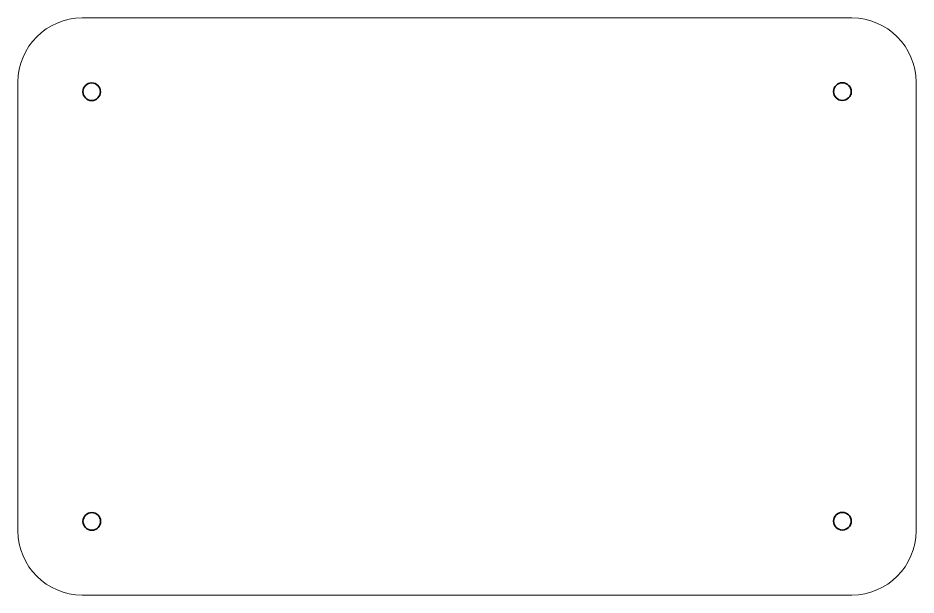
# Model space of a CAD drawing. Header units: millimetres. Extents: x 198 to 2216, y -826 to 151.
# Drawn here: x 250.6 to 530.6, y -444.3 to -264.3 of the extents above; entities that cross this region are included whole.
import ezdxf

# ---------------------------------------------------------------- set-up
doc = ezdxf.new("R2010")
doc.units = ezdxf.units.MM
doc.header["$MEASUREMENT"] = 0
doc.layers.add('Layer 1', color=7, linetype='Continuous')

msp = doc.modelspace()

# ---------------------------------------------------------------- linework, layer by layer
at = {"layer": 'Layer 1', "color": 250, "lineweight": 35}
for centre in [(273.5758, -287.31), (507.6253, -287.27), (273.6152, -421.335), (507.6253, -421.2695)]:
    msp.add_ellipse(centre, major_axis=(0, 2.75), ratio=1, dxfattribs=at)
at = {"layer": 'Layer 1', "color": 250, "lineweight": 18}
msp.add_open_spline([(270.5953, -264.3065), (270.5953, -264.3065), (510.5952, -264.3065), (510.5952, -264.3065), (521.5952, -264.3065), (530.5952, -273.3065), (530.5952, -284.3064), (530.5952, -284.3064), (530.5952, -424.3066), (530.5952, -424.3066), (530.5952, -435.3065), (521.5952, -444.3065), (510.5952, -444.3065), (510.5952, -444.3065), (270.5953, -444.3065), (270.5953, -444.3065), (259.5952, -444.3065), (250.5952, -435.3065), (250.5952, -424.3066), (250.5952, -424.3066), (250.5952, -284.3064), (250.5952, -284.3064), (250.5952, -273.3065), (259.5952, -264.3065), (270.5953, -264.3065)], degree=3, knots=[0, 0, 0, 0, 0.125, 0.125, 0.125, 0.25, 0.25, 0.25, 0.375, 0.375, 0.375, 0.5, 0.5, 0.5, 0.625, 0.625, 0.625, 0.75, 0.75, 0.75, 0.875, 0.875, 0.875, 1, 1, 1, 1], dxfattribs=at)

doc.saveas('drawing.dxf')
